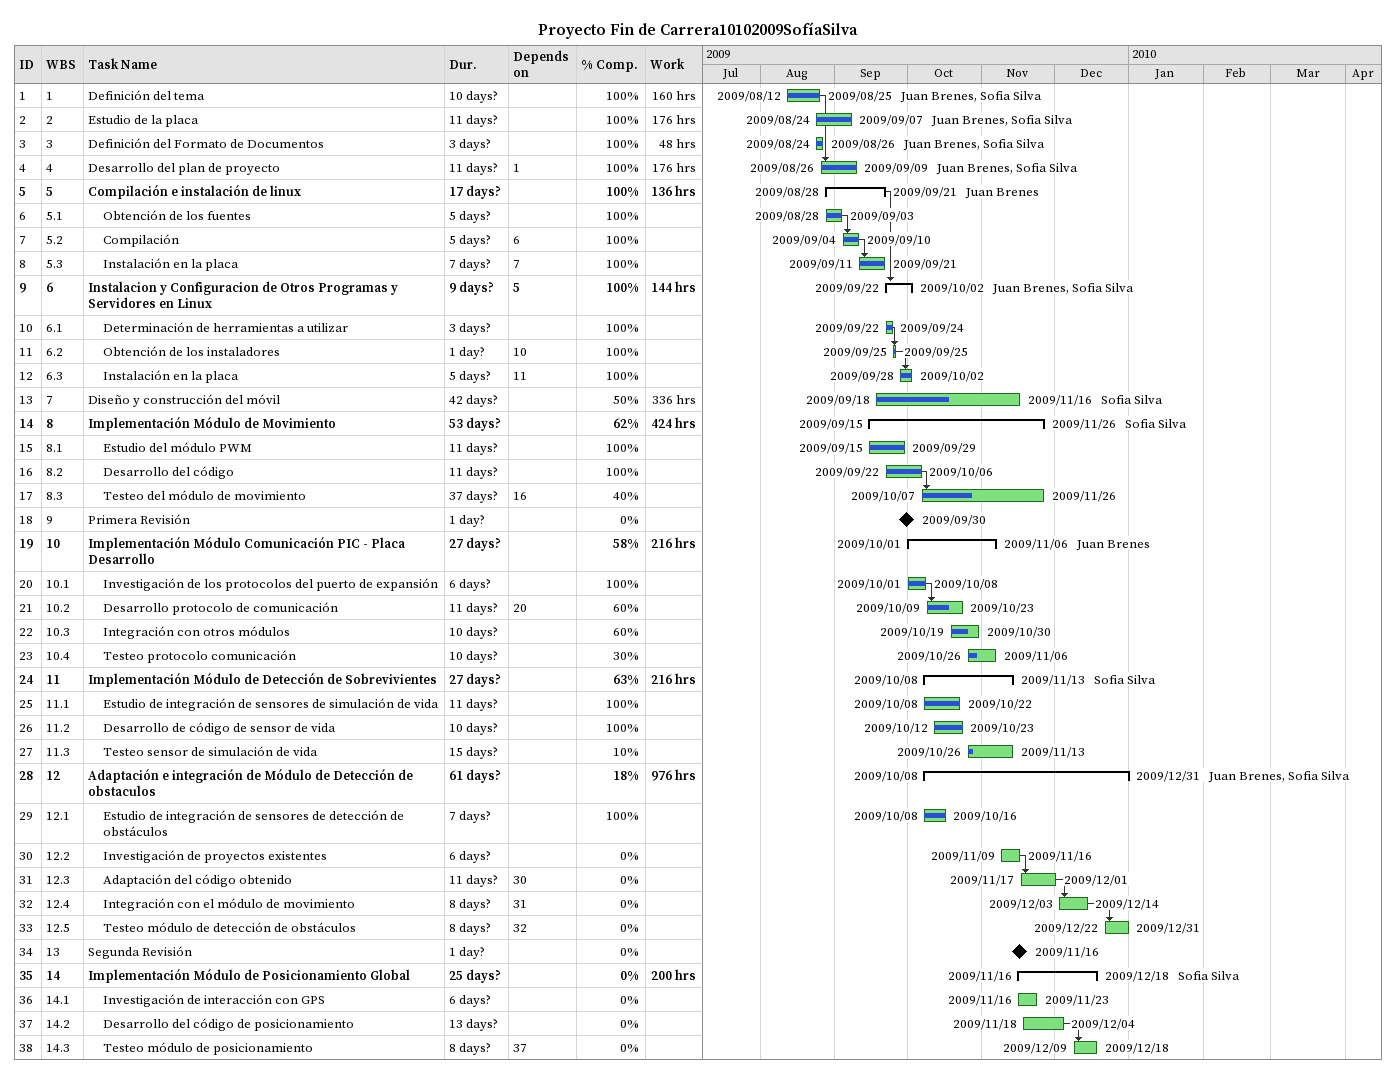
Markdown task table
Proyecto Fin de Carrera10102009SofíaSilva

| ID | WBS | Task | Duration | Start | Finish | Predecessors | Resources | % complete | Work (h) |
|---|---|---|---|---|---|---|---|---|---|
| 1 | 1 | Definición del tema | 10d? | 2009-08-12 | 2009-08-25 |  | Juan Brenes, Sofia Silva | 100 | 160 |
| 2 | 2 | Estudio de la placa | 11d? | 2009-08-24 | 2009-09-07 |  | Juan Brenes, Sofia Silva | 100 | 176 |
| 3 | 3 | Definición del Formato de Documentos | 3d? | 2009-08-24 | 2009-08-26 |  | Juan Brenes, Sofia Silva | 100 | 48 |
| 4 | 4 | Desarrollo del plan de proyecto | 11d? | 2009-08-26 | 2009-09-09 | 1 | Juan Brenes, Sofia Silva | 100 | 176 |
| 5 | 5 | **Compilación e instalación de linux** | 17d? | 2009-08-28 | 2009-09-21 |  | Juan Brenes | 100 | 136 |
| 6 | 5.1 | Obtención de los fuentes | 5d? | 2009-08-28 | 2009-09-03 |  |  | 100 |  |
| 7 | 5.2 | Compilación | 5d? | 2009-09-04 | 2009-09-10 | 6 |  | 100 |  |
| 8 | 5.3 | Instalación en la placa | 7d? | 2009-09-11 | 2009-09-21 | 7 |  | 100 |  |
| 9 | 6 | **Instalacion y Configuracion de Otros Programas y Servidores en Linux** | 9d? | 2009-09-22 | 2009-10-02 | 5 | Juan Brenes, Sofia Silva | 100 | 144 |
| 10 | 6.1 | Determinación de herramientas a utilizar | 3d? | 2009-09-22 | 2009-09-24 |  |  | 100 |  |
| 11 | 6.2 | Obtención de los instaladores | 1d? | 2009-09-25 | 2009-09-25 | 10 |  | 100 |  |
| 12 | 6.3 | Instalación en la placa | 5d? | 2009-09-28 | 2009-10-02 | 11 |  | 100 |  |
| 13 | 7 | Diseño y construcción del móvil | 42d? | 2009-09-18 | 2009-11-16 |  | Sofia Silva | 50 | 336 |
| 14 | 8 | **Implementación Módulo de Movimiento** | 53d? | 2009-09-15 | 2009-11-26 |  | Sofia Silva | 62 | 424 |
| 15 | 8.1 | Estudio del módulo PWM | 11d? | 2009-09-15 | 2009-09-29 |  |  | 100 |  |
| 16 | 8.2 | Desarrollo del código | 11d? | 2009-09-22 | 2009-10-06 |  |  | 100 |  |
| 17 | 8.3 | Testeo del módulo de movimiento | 37d? | 2009-10-07 | 2009-11-26 | 16 |  | 40 |  |
| 18 | 9 | Primera Revisión | 1d? | 2009-09-30 | 2009-09-30 |  |  | 0 |  |
| 19 | 10 | **Implementación Módulo Comunicación PIC - Placa Desarrollo** | 27d? | 2009-10-01 | 2009-11-06 |  | Juan Brenes | 58 | 216 |
| 20 | 10.1 | Investigación de los protocolos del puerto de expansión | 6d? | 2009-10-01 | 2009-10-08 |  |  | 100 |  |
| 21 | 10.2 | Desarrollo protocolo de comunicación | 11d? | 2009-10-09 | 2009-10-23 | 20 |  | 60 |  |
| 22 | 10.3 | Integración con otros módulos | 10d? | 2009-10-19 | 2009-10-30 |  |  | 60 |  |
| 23 | 10.4 | Testeo protocolo comunicación | 10d? | 2009-10-26 | 2009-11-06 |  |  | 30 |  |
| 24 | 11 | **Implementación Módulo de Detección de Sobrevivientes** | 27d? | 2009-10-08 | 2009-11-13 |  | Sofia Silva | 63 | 216 |
| 25 | 11.1 | Estudio de integración de sensores de simulación de vida | 11d? | 2009-10-08 | 2009-10-22 |  |  | 100 |  |
| 26 | 11.2 | Desarrollo de código de sensor de vida | 10d? | 2009-10-12 | 2009-10-23 |  |  | 100 |  |
| 27 | 11.3 | Testeo sensor de simulación de vida | 15d? | 2009-10-26 | 2009-11-13 |  |  | 10 |  |
| 28 | 12 | **Adaptación e integración de Módulo de Detección de obstaculos** | 61d? | 2009-10-08 | 2009-12-31 |  | Juan Brenes, Sofia Silva | 18 | 976 |
| 29 | 12.1 | Estudio de integración de sensores de detección de obstáculos | 7d? | 2009-10-08 | 2009-10-16 |  |  | 100 |  |
| 30 | 12.2 | Investigación de proyectos existentes | 6d? | 2009-11-09 | 2009-11-16 |  |  | 0 |  |
| 31 | 12.3 | Adaptación del código obtenido | 11d? | 2009-11-17 | 2009-12-01 | 30 |  | 0 |  |
| 32 | 12.4 | Integración con el módulo de movimiento | 8d? | 2009-12-03 | 2009-12-14 | 31 |  | 0 |  |
| 33 | 12.5 | Testeo módulo de detección de obstáculos | 8d? | 2009-12-22 | 2009-12-31 | 32 |  | 0 |  |
| 34 | 13 | Segunda Revisión | 1d? | 2009-11-16 | 2009-11-16 |  |  | 0 |  |
| 35 | 14 | **Implementación Módulo de Posicionamiento Global** | 25d? | 2009-11-16 | 2009-12-18 |  | Sofia Silva | 0 | 200 |
| 36 | 14.1 | Investigación de interacción con GPS | 6d? | 2009-11-16 | 2009-11-23 |  |  | 0 |  |
| 37 | 14.2 | Desarrollo del código de posicionamiento | 13d? | 2009-11-18 | 2009-12-04 |  |  | 0 |  |
| 38 | 14.3 | Testeo módulo de posicionamiento | 8d? | 2009-12-09 | 2009-12-18 | 37 |  | 0 |  |
